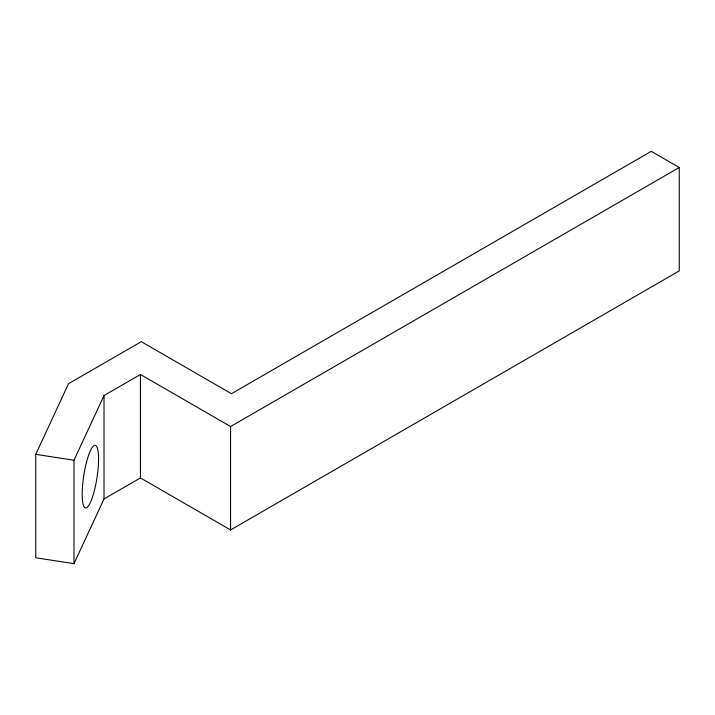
<?xml version="1.0" encoding="UTF-8"?>
<svg xmlns="http://www.w3.org/2000/svg" width="715" height="715" viewBox="0 0 715 715"><rect width="100%" height="100%" fill="white"/><g stroke="black" fill="none" stroke-linecap="round" stroke-linejoin="round"><path stroke-width="1.07" d="M35.75 454.338L68.533 383.696L141.302 341.681L231.428 393.715L651.258 151.33L679.25 167.489L679.25 270.913L230.579 529.949L140.453 477.915L104.024 498.945L73.985 563.67L35.75 557.754L35.75 454.338L73.985 460.254L104.024 395.529L140.453 374.499L230.579 426.524L679.25 167.489M230.579 426.524L230.579 529.949M140.453 374.499L140.453 477.915M104.024 395.529L104.024 498.945M73.985 460.254L73.985 563.67M92.45 497.175A31.666 6.694 -81.2 0 0 96.203 445.901A31.666 6.694 -81.2 0 0 82.466 486.852A31.666 6.694 -81.2 0 0 92.45 497.175"/></g></svg>
